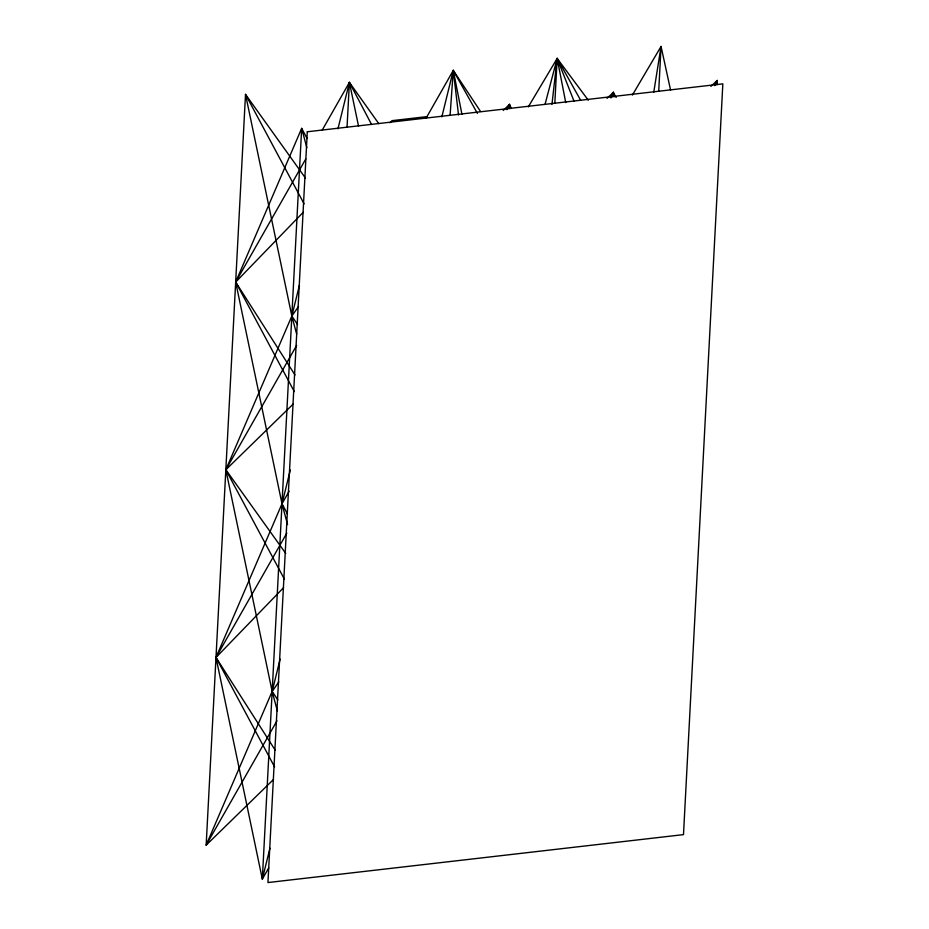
<?xml version="1.0" encoding="UTF-8"?>
<svg xmlns="http://www.w3.org/2000/svg" width="929" height="929" viewBox="0 0 929 929"><rect width="100%" height="100%" fill="white"/><g stroke="black" fill="none" stroke-linecap="round" stroke-linejoin="round"><path stroke-width="1.39" d="M347.051 127.145L349.397 82.391L378.788 123.662M554.834 103.119L557.168 58.434L588.336 100.262M658.719 91.135L661.053 46.45L632.359 95.118M716.991 84.771L717.223 80.44L710.871 86.374M450.112 115.057L453.282 70.407L480.525 111.457M509.138 108.728L509.452 104.408L503.228 110.47M551.954 104.396L557.168 58.434L580.602 100.169M653.749 92.308L661.053 46.45L670.587 90.136M612.594 96.686L613.337 92.424L616.171 97.487M299.463 285.098L291.834 316.057L225.84 469.76L272.162 691.455L277.365 710.906M337.959 128.841L349.397 82.391L371.588 124.521M290.324 469.969L281.998 503.762L215.992 657.465L262.326 879.148L268.76 867.849M280.14 659.079L272.162 691.455L206.157 845.158L273.498 779.489M441.844 116.868L453.282 70.407L477.425 113.408M269.956 848.177L262.326 879.148L301.67 128.365L307.127 138.549M545.009 104.489L557.168 58.434L574.076 101.319M612.002 96.558L613.337 92.424L614.522 96.581M606.997 98.358L613.337 92.424L610.957 97.719L613.337 92.424L613.964 96.697M715.446 84.4L717.223 80.44L714.726 85.642M507.037 109.634L509.452 104.408L511.287 108.321M305.769 158.998L235.676 282.068L281.998 503.762L287.572 524.595M322.212 130.118L349.397 82.391L358.548 126.17M296.641 345.437L225.84 469.76L284.448 579.266M426.109 118.134L453.282 70.407L461.957 114.36M289.151 491.197L281.998 503.762L287.456 513.946M506.584 109.425L509.452 104.408L510.636 108.554M286.806 533.13L215.992 657.465L274.612 766.959M276.97 720.834L206.157 845.158L245.511 94.375L305.42 178.02M528.287 106.893L557.168 58.434L565.738 102.585M610.376 97.394L613.337 92.424M298.488 306.547L291.834 316.057L296.665 334.126M278.805 681.944L272.162 691.455L277.829 699.862M303.237 212.288L235.676 282.068L294.284 391.573M389.971 122.733L391.992 120.654L426.62 116.659M283.566 587.685L215.992 657.465L275.344 750.388M293.169 404.092L225.84 469.76L285.749 553.417M297.512 324.465L291.834 316.057L245.511 94.375L304.12 203.881M295.016 374.991L235.676 282.068L301.67 128.365L306.872 147.816M453.282 70.407L458.52 114.975M307.29 131.767L267.947 882.55L683.489 834.625L722.843 83.842L307.29 131.767"/></g></svg>
